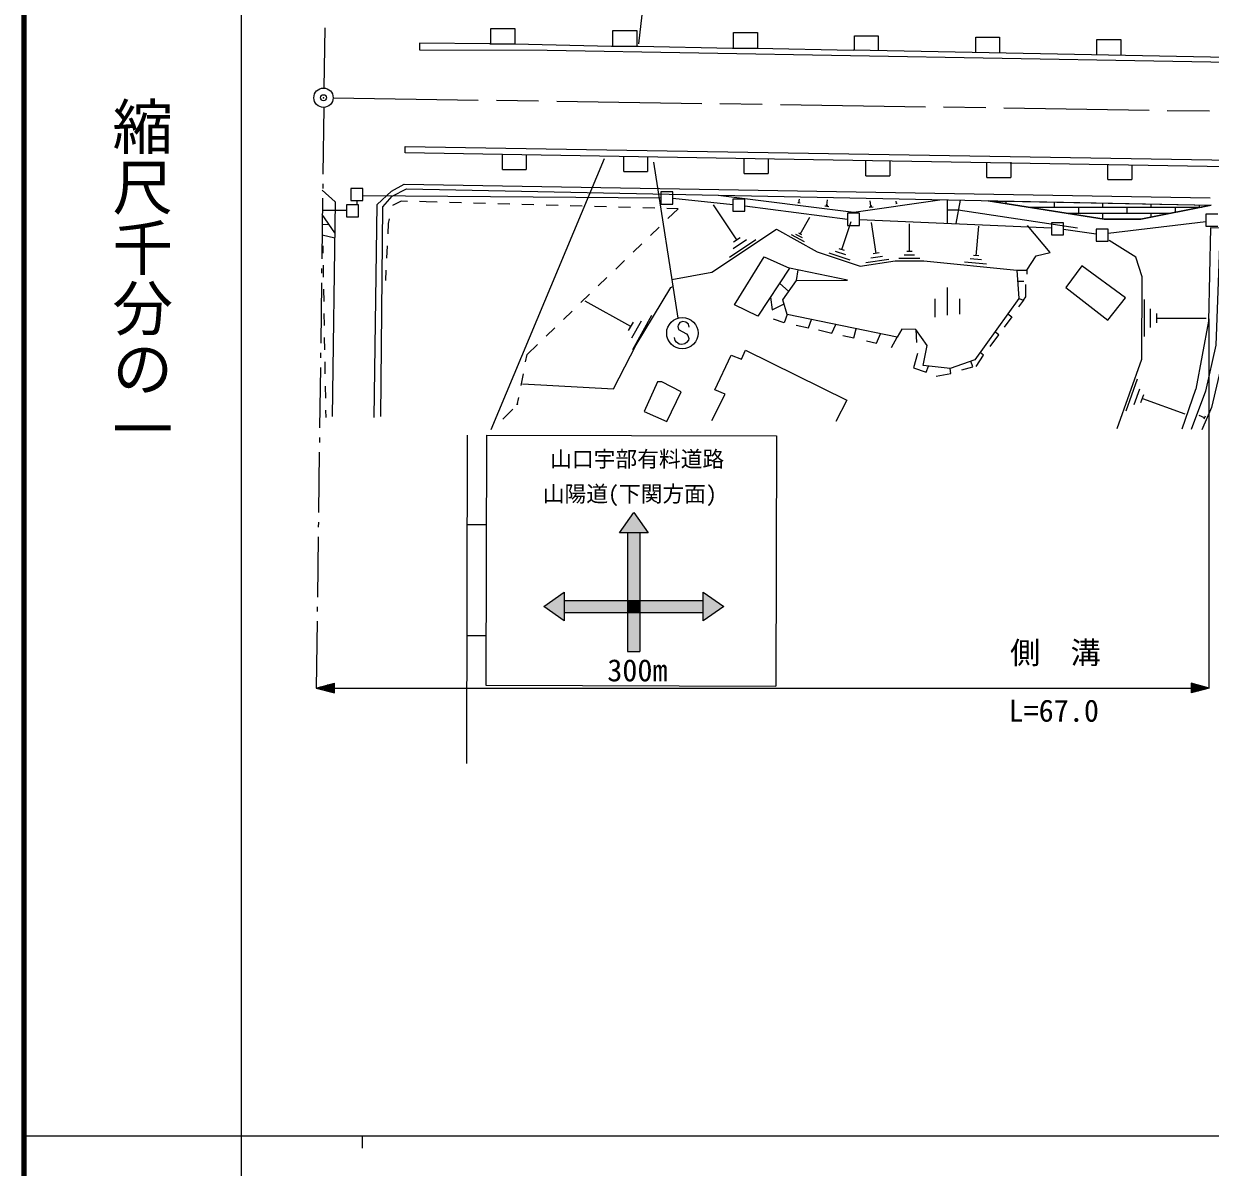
# Model space of a CAD drawing. Units: millimetres, scale not verified. Extents: x 40000 to 680000, y 20000 to 380000.
# Drawn here: x 40000 to 138158, y 202409 to 297006 of the extents above; entities that cross this region are included whole.
import ezdxf
from ezdxf.enums import TextEntityAlignment as Align

# ---------------------------------------------------------------- set-up
doc = ezdxf.new("R2010")
doc.units = ezdxf.units.MM
doc.header["$LTSCALE"] = 1000
doc.header["$PDMODE"] = 32
doc.header["$PDSIZE"] = 500
doc.linetypes.add('CHAIN', pattern=[18.5, 12, -1.5, 3.5, -1.5])
for name, color, linetype, lineweight in [('M-BGD', 7, 'Continuous', 25), ('M-BGD-HTXT', 7, 'Continuous', 13), ('M-BMK', 2, 'CHAIN', 13), ('M-BMK-ROW', 30, 'Continuous', 25), ('M-BMK-SRVR', 3, 'Continuous', 25), ('M-STR-HTXT', 7, 'Continuous', 13), ('M-STR-STRC', 7, 'Continuous', 25), ('M-STR-STRD', 7, 'Continuous', 25), ('M-TTL', 2, 'Continuous', 140), ('M-TTL-BAND', 7, 'Continuous', 25)]:
    doc.layers.add(name, color=color, linetype=linetype, lineweight=lineweight)
doc.layers.add('M-OTRS', color=6, linetype='Continuous')
doc.styles.add('@ＭＳ ゴシック', font='')
doc.styles.add('ＭＳ ゴシック', font='')
doc.styles.get('@ＭＳ ゴシック').set_extended_font_data('@MS Gothic')
doc.styles.get('ＭＳ ゴシック').set_extended_font_data('MS Gothic')

msp = doc.modelspace()

# ---------------------------------------------------------------- hatches: boundary and pattern name
at = {"layer": 'M-STR-STRC'}
for points in [[(90464, 256582), (91648, 254889), (90971, 254889), (89956, 254889), (89279, 254889)], [(89956, 254889), (90971, 254889), (90971, 249306), (89956, 249306)], [(84711, 249982), (84711, 249306), (84711, 248290), (84711, 247614), (83018, 248798)], [(96217, 249306), (96217, 249982), (97909, 248798), (96217, 247614), (96217, 248290)], [(83018, 248798), (83744, 249306), (84711, 249306), (84711, 248290), (84711, 247614)], [(84711, 249306), (89956, 249306), (89956, 248290), (84711, 248290)], [(89956, 249306), (90971, 249306), (90971, 248290), (89956, 248290)], [(90971, 249306), (96217, 249306), (96217, 248290), (90971, 248290)], [(89956, 248290), (90971, 248290), (90971, 245075), (89956, 245075)]]:
    msp.add_hatch(color=256, dxfattribs=at).paths.add_polyline_path(points)

# ---------------------------------------------------------------- linework, layer by layer
at = {"layer": 'M-BGD'}
for p, q in [((79601, 284936), (79601, 286190)), ((81578, 286157), (81578, 284936)), ((89633, 284782), (89633, 286023)), ((91610, 285990), (91610, 284782)), ((99612, 284603), (99612, 285856)), ((101589, 285824), (101589, 284603)), ((109659, 284422), (109659, 285688)), ((111636, 285654), (111636, 284422)), ((79601, 284936), (81578, 284936)), ((89633, 284782), (91610, 284782)), ((119678, 284273), (119678, 285549)), ((121655, 285549), (121655, 284273)), ((129684, 284125), (129684, 285348)), ((131661, 285314), (131661, 284125)), ((99612, 284603), (101589, 284603)), ((109659, 284422), (111636, 284422)), ((119678, 284273), (121655, 284273)), ((129684, 284125), (131661, 284125)), ((71226, 282318), (70509, 281959)), ((71754, 282308), (71226, 282318)), ((73282, 282282), (72754, 282291)), ((74214, 282256), (73282, 282282)), ((76213, 282200), (75213, 282228)), ((78212, 282145), (77212, 282173)), ((80211, 282090), (79212, 282117)), ((82210, 282034), (81211, 282062)), ((84210, 281979), (83210, 282006)), ((86209, 281923), (85209, 281951)), ((88208, 281868), (87209, 281896)), ((90207, 281812), (89208, 281840)), ((92207, 281757), (91207, 281785)), ((94138, 281703), (93206, 281729)), ((99001, 279120), (97069, 282017)), ((104218, 282172), (104037, 282194)), ((104127, 282183), (104165, 282484)), ((106601, 281873), (106275, 281914)), ((106526, 281938), (106363, 281958)), ((106492, 281997), (106411, 282007)), ((106451, 282002), (106506, 282437)), ((110259, 281845), (109931, 281798)), ((110169, 281888), (110005, 281864)), ((110079, 281931), (110015, 282367)), ((110120, 281937), (110038, 281925)), ((112251, 282136), (112133, 282119)), ((112192, 282127), (112163, 282324)), ((116394, 282435), (116393, 280497)), ((117468, 282414), (117098, 280467)), ((119971, 282339), (121162, 282339)), ((121272, 282133), (121272, 282337)), ((123122, 281839), (125272, 281839)), ((123272, 281815), (123272, 281839)), ((125272, 281839), (125272, 282256)), ((125272, 281839), (129272, 281839)), ((127272, 281339), (127272, 281839)), ((129272, 281839), (129272, 282175)), ((129272, 281839), (133272, 281839)), ((131272, 281339), (131272, 281839)), ((133272, 281839), (133272, 282094)), ((133272, 281839), (137272, 281839)), ((135272, 281408), (135272, 281839)), ((137272, 281839), (137272, 282013)), ((137272, 281839), (137460, 281839)), ((65729, 279715), (64702, 281214)), ((70242, 280860), (70162, 280478)), ((93286, 280881), (94138, 281703)), ((104244, 279603), (105018, 281009)), ((126273, 281339), (129272, 281339)), ((129272, 281339), (133272, 281339)), ((129272, 280863), (129272, 281339)), ((133272, 281339), (134920, 281339)), ((133272, 281015), (133272, 281339)), ((64692, 280395), (65237, 280433)), ((70162, 280478), (70117, 279622)), ((91847, 279492), (92566, 280186)), ((107683, 278321), (108456, 280641)), ((110520, 278010), (110143, 280576)), ((113268, 278158), (113268, 280461)), ((118789, 277814), (119005, 280255)), ((64681, 279554), (65723, 279300)), ((90408, 278103), (91128, 278797)), ((100570, 279120), (98397, 277671)), ((99785, 279120), (98699, 278395)), ((99272, 279301), (98729, 278939)), ((104579, 278961), (103524, 279541)), ((104412, 279282), (103884, 279572)), ((104376, 279530), (104113, 279675)), ((64772, 278036), (64761, 278644)), ((70064, 278623), (70012, 277625)), ((108359, 277451), (106619, 278031)), ((108021, 277886), (107151, 278176)), ((107900, 278249), (107465, 278394)), ((110760, 278045), (110279, 277975)), ((113700, 277870), (112836, 277870)), ((113484, 278158), (113052, 278158)), ((119018, 277794), (118560, 277835)), ((64807, 276036), (64789, 277036)), ((88969, 276714), (89689, 277408)), ((111577, 277510), (109652, 277227)), ((111048, 277760), (110086, 277619)), ((114132, 277582), (112404, 277582)), ((119650, 277123), (117820, 277285)), ((119220, 277469), (118304, 277550)), ((69959, 276626), (69914, 275770)), ((87530, 275324), (88250, 276019)), ((93625, 275858), (93710, 275266)), ((103940, 275755), (104072, 276643)), ((122981, 276628), (122979, 276279)), ((64842, 274036), (64824, 275036)), ((103303, 274862), (102534, 275535)), ((116401, 275181), (116401, 272895)), ((122220, 275715), (122737, 275717)), ((86091, 273935), (86811, 274630)), ((90212, 271971), (86444, 274065)), ((115385, 274250), (115385, 272726)), ((117417, 274250), (117417, 272980)), ((122696, 274134), (122303, 273584)), ((132704, 271123), (132710, 274186)), ((64877, 272037), (64859, 273036)), ((84652, 272546), (85372, 273241)), ((133216, 271887), (133219, 273419)), ((133727, 272269), (133729, 273035)), ((90409, 272324), (90016, 271617)), ((91076, 272415), (90291, 271002)), ((91940, 272860), (90369, 270034)), ((133728, 272652), (137812, 272644)), ((64911, 270037), (64894, 271037)), ((83214, 271157), (83933, 271852)), ((111779, 270215), (112258, 271069)), ((113791, 271716), (113845, 270625)), ((81642, 269640), (82494, 270463)), ((64946, 268037), (64929, 269037)), ((81523, 269029), (81642, 269640)), ((113938, 269732), (113616, 268541)), ((81140, 267066), (81332, 268048)), ((64981, 266038), (64964, 267037)), ((131189, 264995), (132133, 267629)), ((80830, 265474), (80949, 266085)), ((131864, 265496), (132336, 266813)), ((132421, 265668), (132657, 266326)), ((135829, 263481), (136956, 266763)), ((65009, 264429), (64999, 265038)), ((79640, 264284), (80469, 265113)), ((80845, 265551), (80830, 265474)), ((132539, 265997), (136050, 264738)), ((137669, 264414), (137233, 264600)), ((137724, 264544), (137613, 264283))]:
    msp.add_line(p, q, dxfattribs=at)
for points in [[(78649, 295332), (78649, 296609), (80626, 296609), (80626, 295332)], [(88731, 295162), (88731, 296439), (90708, 296439), (90708, 295162)], [(98717, 294993), (98717, 296270), (100694, 296270), (100694, 294993)], [(108720, 294822), (108720, 295999), (110696, 295999), (110696, 294783)], [(118750, 294627), (118750, 295883), (120726, 295883), (120726, 294588)], [(128771, 294432), (128771, 295706), (130748, 295706), (130748, 294394)], [(68987, 264431), (69241, 282043), (70419, 283165), (71461, 283742), (138144, 282601)], [(64698, 283237), (65764, 282267), (65518, 264528)], [(69531, 264514), (69719, 281861), (70476, 282739), (71678, 283340), (138245, 281994)], [(97449, 282819), (108671, 281412), (115776, 282448)], [(119797, 282367), (129383, 280845), (132413, 280845), (138245, 281994)], [(116394, 281605), (117314, 281605), (127185, 280132)], [(93625, 275858), (96927, 276451), (102261, 280007), (105648, 278144), (109204, 276959), (112083, 277382), (114453, 277382), (122158, 276620)], [(122158, 276620), (122981, 276628), (123751, 277806), (124905, 278078), (123037, 280310)], [(138977, 280104), (138616, 270416), (137775, 266604), (136585, 263448)], [(262467, 275672), (242955, 277831), (240872, 276401), (214570, 279123), (200381, 279894), (197603, 278340), (191169, 278925), (161976, 279630), (138177, 280121), (138006, 272399), (136956, 266763)], [(130445, 263512), (132500, 269246), (132514, 276063), (132009, 277704), (129791, 279074)], [(195805, 262669), (196102, 276698), (190926, 277383), (140104, 278403), (139710, 271501), (138249, 265264), (137456, 263407)], [(122158, 276620), (122319, 274287), (118684, 269208), (116648, 268486), (114396, 268727), (114724, 270386), (113791, 271716), (112643, 271726), (112258, 271069), (103166, 272955), (102806, 274165), (103940, 275755), (108139, 275803), (103362, 276790)], [(81264, 267222), (88799, 266799), (90662, 270440), (93541, 275181), (93710, 275266)], [(122319, 274287), (122696, 274134), (122896, 274423), (122904, 275425)], [(101781, 274392), (101911, 273333), (102900, 273847)], [(103166, 272955), (102906, 272259), (102035, 272553)], [(121402, 273006), (121746, 272758), (121097, 271892)], [(103896, 272076), (104922, 271857), (105165, 272540)], [(105741, 271674), (106853, 271402), (107177, 272123)], [(107770, 271221), (108667, 271025), (108865, 271773)], [(109725, 270764), (110548, 270568), (110866, 271358)], [(119954, 270310), (120670, 271266), (120337, 271518)], [(96927, 264174), (98028, 266376), (97181, 266714), (98536, 269593), (99383, 269254), (99721, 270016), (108103, 265868), (107172, 264090)], [(117596, 268364), (118511, 268631), (118339, 269086)], [(118785, 268664), (119407, 269585), (119122, 269820)], [(113616, 268541), (114649, 268196), (114845, 268679)], [(115475, 267860), (116694, 268064), (116648, 268486)]]:
    msp.add_lwpolyline(points, dxfattribs=at)
for points in [[(138245, 281994), (132413, 280845), (129383, 280845), (119797, 282367)], [(103362, 276790), (100737, 272810), (98790, 273742), (101245, 277721)], [(127520, 276978), (126222, 275181), (129693, 272472), (131133, 274334)], [(91339, 264936), (93202, 264090), (94387, 266545), (92779, 267392), (92440, 267392)]]:
    msp.add_lwpolyline(points, close=True, dxfattribs=at)
at = {"layer": 'M-BGD-HTXT'}
for p, q in [((64902, 296678), (64838, 291684)), ((64817, 290085), (64746, 284569)), ((64735, 283769), (64730, 283369)), ((64720, 282569), (64655, 277569)), ((64645, 276769), (64640, 276369)), ((64630, 275569), (64565, 270570)), ((64555, 269770), (64549, 269370)), ((64539, 268570), (64474, 263570)), ((64464, 262770), (64459, 262370)), ((64449, 261571), (64384, 256571)), ((64374, 255771), (64369, 255371)), ((64358, 254571), (64294, 249572)), ((64283, 248772), (64278, 248372)), ((64268, 247572), (64196, 242055))]:
    msp.add_line(p, q, dxfattribs=at)
at = {"layer": 'M-BMK'}
msp.add_line((65598, 290873), (165420, 289380), dxfattribs=at)
at = {"layer": 'M-BMK-ROW'}
for p, q in [((68064, 283370), (67064, 283370)), ((67064, 283370), (67064, 282370)), ((68064, 282370), (68064, 283370)), ((68064, 282807), (92695, 282598)), ((93695, 283090), (92695, 283090)), ((92695, 283090), (92695, 282090)), ((93695, 282090), (93695, 283090)), ((67703, 282024), (66703, 282024)), ((66703, 282024), (66703, 281024)), ((67064, 282370), (68064, 282370)), ((67588, 282024), (67588, 282370)), ((67703, 281024), (67703, 282024)), ((92695, 282090), (93695, 282090)), ((93695, 282587), (98665, 282050)), ((99665, 282496), (98665, 282496)), ((98665, 282496), (98665, 281496)), ((99665, 281496), (99665, 282496)), ((99665, 281939), (108143, 280845)), ((66703, 281567), (64708, 281567)), ((66703, 281024), (67703, 281024)), ((98665, 281496), (99665, 281496)), ((109143, 281327), (108143, 281327)), ((108143, 281327), (108143, 280327)), ((109143, 280327), (109143, 281327)), ((109143, 280809), (125016, 280126)), ((138778, 281265), (137778, 281265)), ((137778, 281265), (137778, 280265)), ((108143, 280327), (109143, 280327)), ((126016, 280537), (125016, 280537)), ((125016, 280537), (125016, 279537)), ((126016, 279537), (126016, 280537)), ((126016, 280015), (128710, 279630)), ((129710, 280007), (128710, 280007)), ((128710, 280007), (128710, 279007)), ((129710, 279693), (137778, 280649)), ((129710, 279007), (129710, 280007)), ((137778, 280265), (138778, 280265)), ((125016, 279537), (126016, 279537)), ((128710, 279007), (129710, 279007))]:
    msp.add_line(p, q, dxfattribs=at)
at = {"layer": 'M-BMK-SRVR'}
msp.add_circle((64799, 290885), 800, dxfattribs=at)
at = {"layer": 'M-OTRS'}
msp.add_point((64799, 290885), dxfattribs=at)
at = {"layer": 'M-STR-HTXT'}
for p, q in [((138079, 242055), (138079, 272594)), ((64196, 242055), (65696, 242457)), ((65696, 241653), (65696, 242457)), ((138079, 242055), (136579, 242457)), ((136579, 242457), (136579, 241653)), ((64196, 242055), (65696, 241653)), ((64196, 242055), (65696, 242055)), ((65696, 242135), (64496, 242135)), ((65696, 241975), (64496, 241975)), ((64796, 242216), (65696, 242216)), ((64796, 241894), (65696, 241894)), ((65696, 242296), (65096, 242296)), ((65696, 241814), (65096, 241814)), ((65396, 242377), (65696, 242377)), ((65396, 241733), (65696, 241733)), ((65696, 242055), (136579, 242055)), ((136879, 242377), (136579, 242377)), ((136579, 242296), (137179, 242296)), ((137479, 242216), (136579, 242216)), ((136579, 242135), (137779, 242135)), ((138079, 242055), (136579, 241653)), ((138079, 242055), (136579, 242055)), ((136579, 241975), (137779, 241975)), ((137479, 241894), (136579, 241894)), ((136579, 241814), (137179, 241814)), ((136879, 241733), (136579, 241733))]:
    msp.add_line(p, q, dxfattribs=at)
at = {"layer": 'M-STR-STRC'}
for p, q in [((91689, 302566), (90864, 295348)), ((78676, 263453), (88041, 285864)), ((94135, 272661), (92114, 285557)), ((94126, 272074), (94105, 271958)), ((94105, 271958), (94180, 271705)), ((94283, 272286), (94126, 272074)), ((94536, 272362), (94283, 272286)), ((94769, 272321), (94536, 272362)), ((94981, 272163), (94769, 272321)), ((95057, 271910), (94981, 272163)), ((93900, 270794), (93824, 271047)), ((94180, 271705), (94838, 271349)), ((94838, 271349), (94933, 271212)), ((94933, 271212), (95009, 270958)), ((95009, 270958), (94988, 270842)), ((93996, 270657), (93900, 270794)), ((94208, 270500), (93996, 270657)), ((94441, 270459), (94208, 270500)), ((94694, 270534), (94441, 270459)), ((94831, 270630), (94694, 270534)), ((94988, 270842), (94831, 270630)), ((76687, 262980), (76618, 235804)), ((78286, 262976), (78233, 242277)), ((78286, 262976), (102264, 262915)), ((102264, 262915), (102212, 242216)), ((89279, 254889), (90464, 256582)), ((90464, 256582), (91648, 254889)), ((76668, 255586), (78267, 255582)), ((91648, 254889), (89279, 254889)), ((89956, 254889), (89956, 245075)), ((90971, 254889), (90971, 245075)), ((83018, 248798), (84711, 249982)), ((84711, 249982), (84711, 247614)), ((96217, 247614), (96217, 249982)), ((96217, 249982), (97909, 248798)), ((84711, 247614), (83018, 248798)), ((84711, 249306), (96217, 249306)), ((97909, 248798), (96217, 247614)), ((84711, 248290), (96217, 248290)), ((76645, 246395), (78244, 246391)), ((89956, 245075), (90971, 245075)), ((78233, 242277), (102212, 242216))]:
    msp.add_line(p, q, dxfattribs=at)
msp.add_circle((94488, 271410), 1300, dxfattribs=at)
at = {"layer": 'M-STR-STRD'}
for p, q in [((78555, 295332), (80587, 295332)), ((80587, 295332), (88630, 295162)), ((88630, 295162), (90831, 295162)), ((90831, 295162), (98621, 294993)), ((98621, 294993), (100653, 294993)), ((100653, 294993), (108611, 294824))]:
    msp.add_line(p, q, dxfattribs=at)
for points in [[(78555, 295332), (72727, 295395), (72727, 294833), (83296, 294824), (208772, 292622)], [(410377, 290357), (377476, 290694), (328453, 291262), (194256, 293287), (138181, 294249), (108611, 294824)]]:
    msp.add_lwpolyline(points, dxfattribs=at)
msp.add_lwpolyline([(71566, 286848), (211661, 284523), (312703, 282836), (410261, 281724), (410263, 281198), (369473, 281680), (288916, 282683), (238851, 283494), (105348, 285761), (71554, 286324)], close=True, dxfattribs=at)
at = {"layer": 'M-TTL'}
msp.add_line((40000, 380000), (40000, 20000), dxfattribs=at)
at = {"layer": 'M-TTL-BAND'}
for p, q in [((58000, 370000), (58000, 20000)), ((40000, 205000), (579000, 205000)), ((68000, 205000), (68000, 204000))]:
    msp.add_line(p, q, dxfattribs=at)

# ---------------------------------------------------------------- texts
at = {"layer": 'M-STR-HTXT', "style": 'ＭＳ ゴシック'}
for s, p in [('側\u3000溝', (125346, 243509)), ('L=67.0', (125209, 238717))]:
    msp.add_text(s, height=1833, dxfattribs=at).set_placement(p, align=Align.BOTTOM_CENTER)
at = {"layer": 'M-STR-STRC', "style": 'ＭＳ ゴシック'}
for s, height, p in [('山口宇部有料道路', 1320, (90747, 259941)), ('山陽道(下関方面)', 1320, (90138, 257060)), ('300m', 1833, (90768, 242055))]:
    msp.add_text(s, height=height, dxfattribs=at).set_placement(p, align=Align.BOTTOM_CENTER)
at = {"layer": 'M-TTL-BAND', "style": '@ＭＳ ゴシック'}
msp.add_text('縮尺千分の一', height=3666, rotation=270, dxfattribs=at).set_placement((49777, 261030), align=Align.MIDDLE_RIGHT)

doc.saveas('drawing.dxf')
